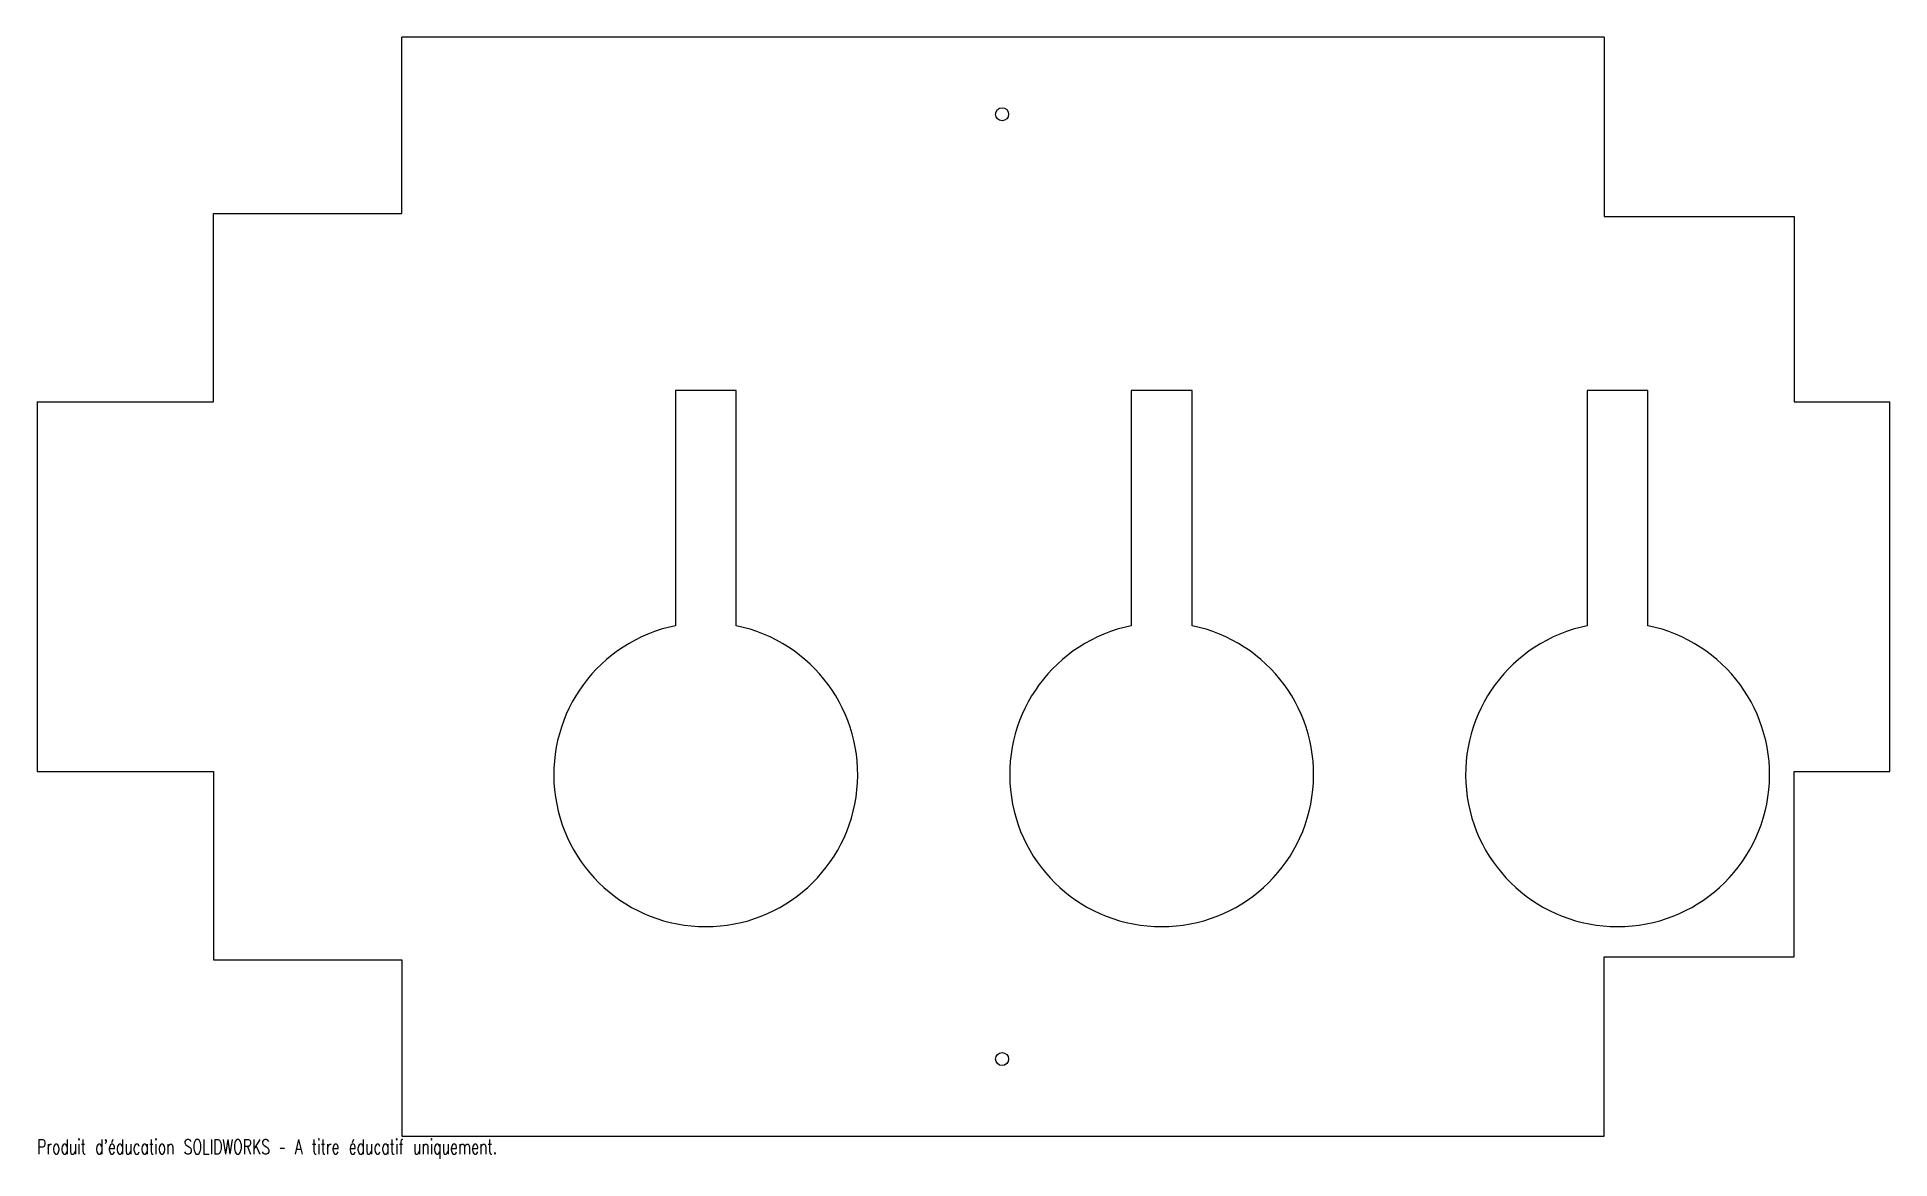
# Model space of a CAD drawing. Header units: millimetres. Extents: x -914 to -305, y -188 to 181.
import ezdxf

# ---------------------------------------------------------------- set-up
doc = ezdxf.new("R2010")
doc.units = ezdxf.units.MM
doc.styles.add('SLDTEXTSTYLE0', font='TXT', dxfattribs={"width": 0.7, "bigfont": 'bigfont'})

msp = doc.modelspace()

# ---------------------------------------------------------------- linework, layer by layer
at = {"color": 7, "linetype": 'Continuous', "lineweight": 25}
for p, q in [((-794.4, 122.8), (-794.4, 180.8)), ((-398.8, 180.8), (-794.4, 180.8)), ((-398.8, 180.8), (-398.8, 121.8)), ((-856.4, 60.8), (-856.4, 122.8)), ((-856.4, 122.8), (-794.4, 122.8)), ((-398.8, 121.8), (-336.3, 121.8)), ((-336.3, 121.8), (-336.3, 60.8)), ((-684.4, 64.51), (-704.4, 64.51)), ((-704.4, 64.51), (-704.4, -12.86)), ((-684.4, -12.86), (-684.4, 64.51)), ((-534.4, 64.51), (-554.4, 64.51)), ((-554.4, 64.51), (-554.4, -12.86)), ((-534.4, -12.86), (-534.4, 64.51)), ((-384.4, 64.51), (-404.4, 64.51)), ((-404.4, 64.51), (-404.4, -12.86)), ((-384.4, -12.86), (-384.4, 64.51)), ((-914.4, 60.8), (-914.4, -60.8)), ((-914.4, 60.8), (-856.4, 60.8)), ((-336.3, 60.8), (-304.8, 60.8)), ((-304.8, -60.8), (-304.8, 60.8)), ((-914.4, -60.8), (-856.4, -60.8)), ((-856.4, -60.8), (-856.4, -122.8)), ((-336.3, -60.8), (-304.8, -60.8)), ((-336.3, -121.8), (-336.3, -60.8)), ((-398.8, -121.8), (-336.3, -121.8)), ((-398.8, -180.8), (-398.8, -121.8)), ((-856.4, -122.8), (-794.4, -122.8)), ((-794.4, -122.8), (-794.4, -180.8)), ((-794.4, -180.8), (-398.8, -180.8))]:
    msp.add_line(p, q, dxfattribs=at)
for centre in [(-596.9, 155.4), (-596.9, -155.4)]:
    msp.add_circle(centre, 2.15, dxfattribs=at)
for centre in [(-694.4, -61.85), (-544.4, -61.85), (-394.4, -61.85)]:
    msp.add_arc(centre, 50, 101.53696, 78.46304, dxfattribs=at)

# ---------------------------------------------------------------- texts
at = {"color": 7, "linetype": 'Continuous', "insert": (-914.4, -181.82), "char_height": 4.8336, "attachment_point": 1, "style": 'SLDTEXTSTYLE0'}
msp.add_mtext("Produit d'éducation SOLIDWORKS – A titre éducatif uniquement.", dxfattribs=at)

doc.saveas('drawing.dxf')
